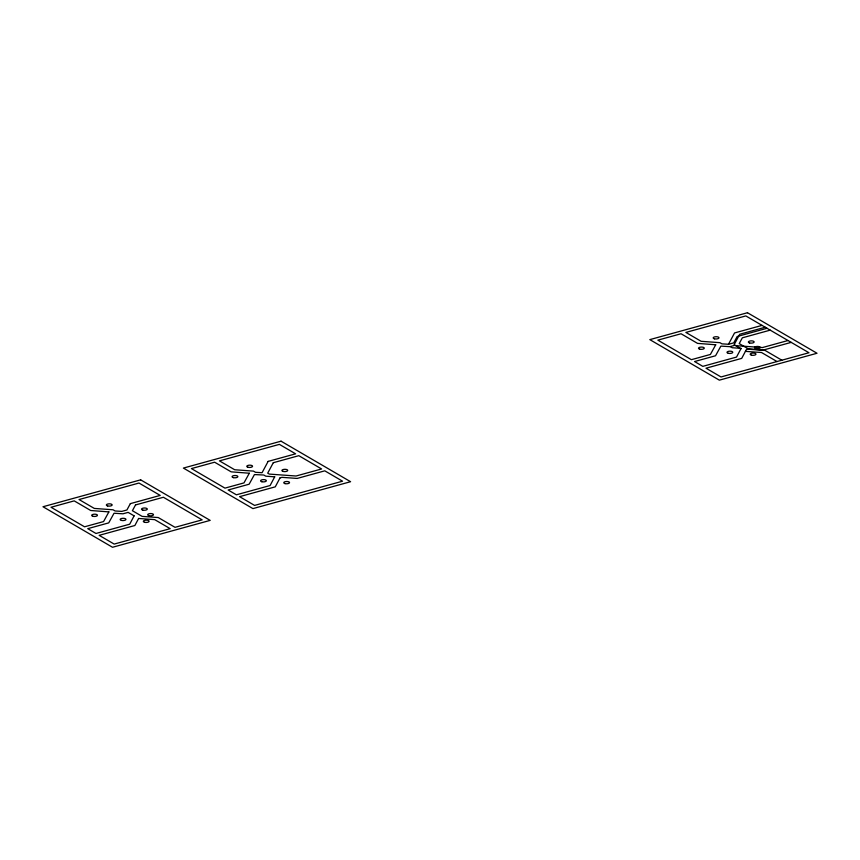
<?xml version="1.0" encoding="UTF-8"?>
<svg xmlns="http://www.w3.org/2000/svg" width="860" height="860" viewBox="0 0 860 860"><rect width="100%" height="100%" fill="white"/><g stroke="black" fill="none" stroke-linecap="round" stroke-linejoin="round"><path stroke-width="1.29" d="M728.495 344.258L734.547 332.949L762.035 325.381M765.228 327.23L739.718 334.26L734.128 344.699L740.933 348.741M767.034 328.284L737.17 336.507L733.741 342.861L728.646 344.269L721.948 343.849L719.917 342.667L701.115 341.302L685.882 332.422L745.813 315.921L808.97 352.74L721.013 376.959L706.006 368.209L741.707 358.383L746.448 349.429L748.404 348.891L763.605 349.977L791.2 342.377M770.216 330.143L742.341 337.819L739.224 343.591L748.974 349.267L765.077 350.428L781.847 360.2M734.967 345.258L729.85 346.666L720.863 346.118L715.552 355.76L694.568 361.544L702.824 366.36L736.525 357.072L741.137 348.364L732.215 347.73L730.215 346.569M788.018 340.517L762.465 347.558L735.762 345.645M745.426 351.353L761.519 352.514L777.01 361.533M134.106 515.86L129.699 524.202L95.997 533.479L87.742 528.663L108.725 522.88L114.036 513.237L123.012 513.796L128.14 512.377L134.106 515.86M138.6 518.472L134.88 525.503L99.18 535.339L114.186 544.079L170.183 528.663L154.692 519.634L138.6 518.472M274.716 476.827L270.104 485.524L236.403 494.812L228.147 489.996L249.131 484.212L254.442 474.569L263.794 475.021L265.794 476.182L274.716 476.827M280.027 477.88L275.286 486.835L239.596 496.661L254.592 505.411L342.549 481.191L324.779 470.829L297.184 478.429L281.983 477.343L280.027 477.88M268.126 461.401L262.074 472.71L255.527 472.312L253.496 471.119L234.694 469.753L219.461 460.874L279.392 444.373L295.614 453.833L268.126 461.401M273.297 462.712L267.707 473.15L269.341 474.096L296.044 476.01L321.597 468.969L298.807 455.682L273.297 462.712M130.344 503.637L126.915 509.991L121.819 511.388L115.111 510.98L113.079 509.786L94.288 508.421L79.056 499.542L138.987 483.04L160.207 495.414L130.344 503.637M135.504 504.949L132.397 510.711L142.136 516.387L158.251 517.548L175.021 527.331L202.143 519.859L163.389 497.263L135.504 504.949M108.887 511.893L103.566 521.568L84.549 526.804L51.03 507.26L74.207 500.875L90.73 510.507L108.887 511.893M249.303 473.226L243.982 482.901L224.965 488.136L191.436 468.592L214.624 462.207L231.136 471.839L249.303 473.226M715.724 344.774L710.403 354.449L691.386 359.684L657.857 340.141L681.045 333.755L697.557 343.387L715.724 344.774M140.642 479.848L43 506.744L112.531 547.272L210.173 520.375L140.642 479.848M281.048 441.18L183.406 468.077L252.937 508.604L350.579 481.707L281.048 441.18M747.469 312.728L649.827 339.625L719.358 380.152L817 353.256L747.469 312.728M751.479 355.169A2.902 1.139 -1.1 0 0 755.972 354.212A2.902 1.139 -1.1 0 0 751.78 353.191A2.902 1.139 -1.1 0 0 751.479 355.169M728.291 353.288A2.902 1.139 -1.1 0 0 732.774 352.331A2.902 1.139 -1.1 0 0 728.592 351.31A2.902 1.139 -1.1 0 0 728.291 353.288M699.793 349.181A2.902 1.139 -1.1 0 0 704.286 348.225A2.902 1.139 -1.1 0 0 700.104 347.204A2.902 1.139 -1.1 0 0 699.793 349.181M714.488 338.829A2.902 1.139 -1.1 0 0 718.981 337.873A2.902 1.139 -1.1 0 0 714.8 336.851A2.902 1.139 -1.1 0 0 714.488 338.829M749.651 342.979A2.902 1.139 -1.1 0 0 754.145 342.033A2.902 1.139 -1.1 0 0 749.952 341.001A2.902 1.139 -1.1 0 0 749.651 342.979M755.832 348.558A2.902 1.139 -1.1 0 0 760.326 347.601A2.902 1.139 -1.1 0 0 756.133 346.58A2.902 1.139 -1.1 0 0 755.832 348.558M283.23 471.441A2.902 1.139 -1.1 0 0 287.724 470.485A2.902 1.139 -1.1 0 0 283.531 469.452A2.902 1.139 -1.1 0 0 283.23 471.441M248.067 467.281A2.902 1.139 -1.1 0 0 252.56 466.324A2.902 1.139 -1.1 0 0 248.379 465.303A2.902 1.139 -1.1 0 0 248.067 467.281M233.372 477.633A2.902 1.139 -1.1 0 0 237.865 476.676A2.902 1.139 -1.1 0 0 233.683 475.655A2.902 1.139 -1.1 0 0 233.372 477.633M261.87 481.74A2.902 1.139 -1.1 0 0 266.363 480.783A2.902 1.139 -1.1 0 0 262.171 479.762A2.902 1.139 -1.1 0 0 261.87 481.74M285.058 483.621A2.902 1.139 -1.1 0 0 289.551 482.664A2.902 1.139 -1.1 0 0 285.359 481.643A2.902 1.139 -1.1 0 0 285.058 483.621M142.825 510.109A2.902 1.139 -1.1 0 0 147.307 509.152A2.902 1.139 -1.1 0 0 143.125 508.131A2.902 1.139 -1.1 0 0 142.825 510.109M107.661 505.949A2.902 1.139 -1.1 0 0 112.155 504.992A2.902 1.139 -1.1 0 0 107.962 503.971A2.902 1.139 -1.1 0 0 107.661 505.949M92.966 516.301A2.902 1.139 -1.1 0 0 97.459 515.355A2.902 1.139 -1.1 0 0 93.267 514.323A2.902 1.139 -1.1 0 0 92.966 516.301M121.454 520.408A2.902 1.139 -1.1 0 0 125.947 519.462A2.902 1.139 -1.1 0 0 121.765 518.429A2.902 1.139 -1.1 0 0 121.454 520.408M144.652 522.299A2.902 1.139 -1.1 0 0 149.135 521.343A2.902 1.139 -1.1 0 0 144.953 520.311A2.902 1.139 -1.1 0 0 144.652 522.299M149.006 515.688A2.902 1.139 -1.1 0 0 153.488 514.731A2.902 1.139 -1.1 0 0 149.307 513.699A2.902 1.139 -1.1 0 0 149.006 515.688"/></g></svg>
